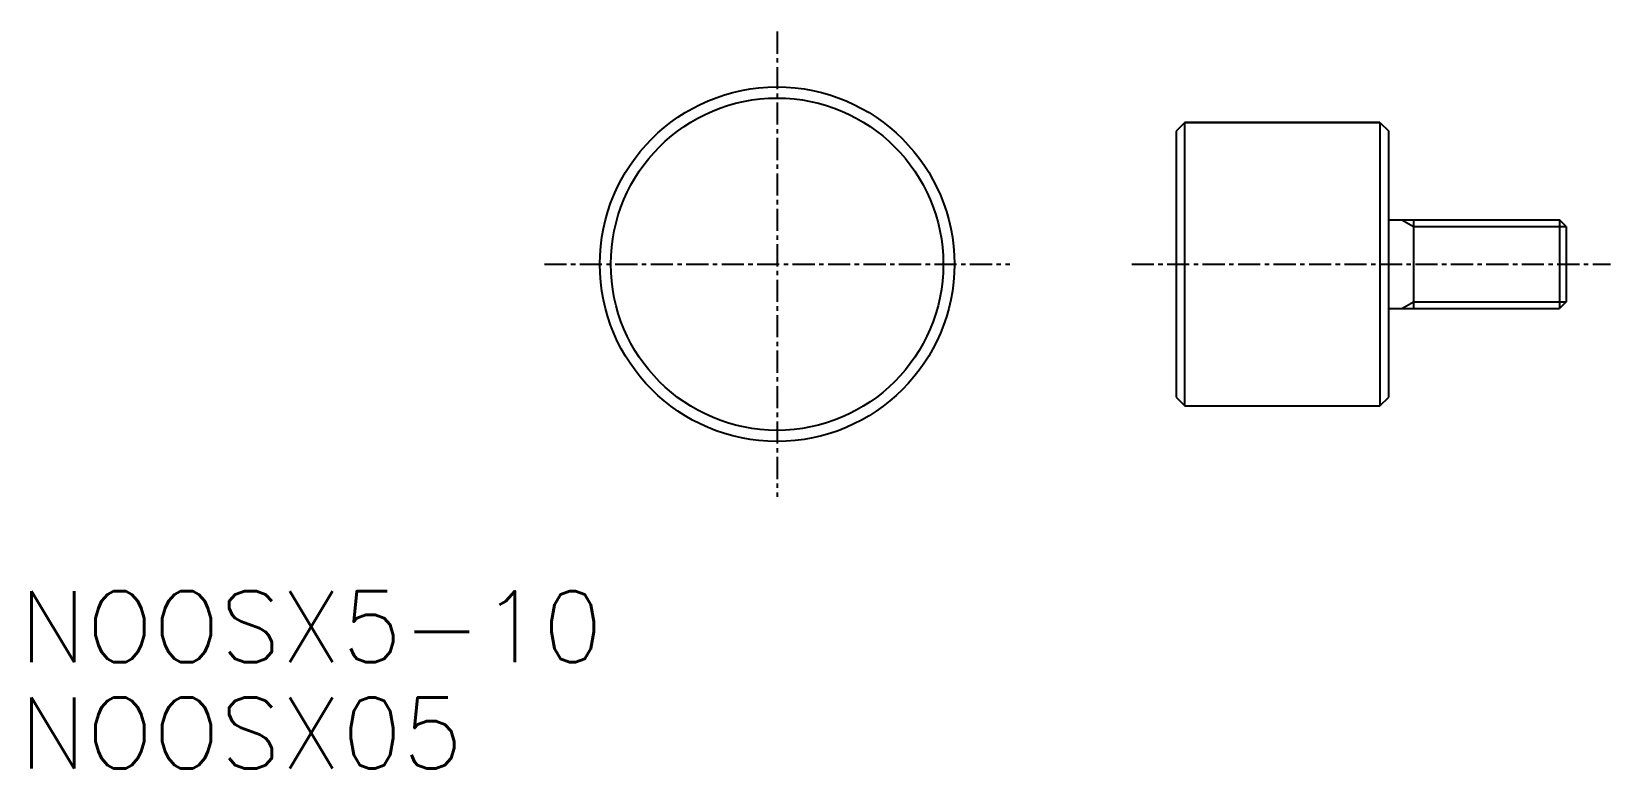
# Model space of a CAD drawing. Extents: x -42 to 47, y -28.4 to 13.1.
import ezdxf

# ---------------------------------------------------------------- set-up
doc = ezdxf.new("R2010")
doc.units = 0
doc.linetypes.add('CENTER', pattern=[2, 1.25, -0.25, 0.25, -0.25])
doc.layers.get('0').update_dxf_attribs({"linetype": 'CONTINUOUS'})
doc.layers.add('CENTER', color=1, linetype='CENTER')
doc.styles.get("Standard").update_dxf_attribs({"font": 'txt.shx', "bigfont": 'bigfont.shx'})

msp = doc.modelspace()

# ---------------------------------------------------------------- linework, layer by layer
at = {"color": 7, "linetype": 'CONTINUOUS'}
for p, q in [((23, 8), (22.5, 7.5)), ((22.5, 7.5), (22.5, -7.5)), ((23, 8), (34, 8)), ((34, 8), (23, 8)), ((23, -8), (23, 8)), ((34, 8), (34.5, 7.5)), ((34, 8), (34, -8)), ((34.5, -7.5), (34.5, 7.5)), ((34.5, 2.5), (44.121, 2.5)), ((35.9, 2.5), (35.9, -2.5)), ((44.5, 2.121), (44.121, 2.5)), ((44.121, 2.5), (44.121, -2.5)), ((44.5, 2.121), (44.5, -2.121)), ((34.5, -2.5), (44.121, -2.5)), ((44.5, -2.121), (44.121, -2.5)), ((22.5, -7.5), (23, -8)), ((23, -8), (34, -8)), ((23, -8), (34, -8)), ((34, -8), (34.5, -7.5))]:
    msp.add_line(p, q, dxfattribs=at)
at = {"color": 3, "linetype": 'CONTINUOUS'}
for p, q in [((35.244, 2.5), (35.9, 2.121)), ((35.9, 2.121), (44.5, 2.121)), ((35.244, -2.5), (35.9, -2.121)), ((35.9, -2.121), (44.5, -2.121))]:
    msp.add_line(p, q, dxfattribs=at)
at = {"color": 7, "linetype": 'CONTINUOUS'}
for radius in [10, 9.375]:
    msp.add_circle((0, 0), radius, dxfattribs=at)
at = {"layer": 'CENTER', "color": 1, "linetype": 'CENTER'}
for p, q in [((0, 13.125), (0, -13.125)), ((-13.125, 0), (13.125, 0)), ((20, 0), (47, 0))]:
    msp.add_line(p, q, dxfattribs=at)

# ---------------------------------------------------------------- texts
at = {"color": 7, "linetype": 'CONTINUOUS'}
for s, p in [('NOOSX5-10', (-42.732, -22.448)), ('NOOSX05', (-42.732, -28.448))]:
    msp.add_text(s, height=4, dxfattribs=at).set_placement(p)

doc.saveas('drawing.dxf')
